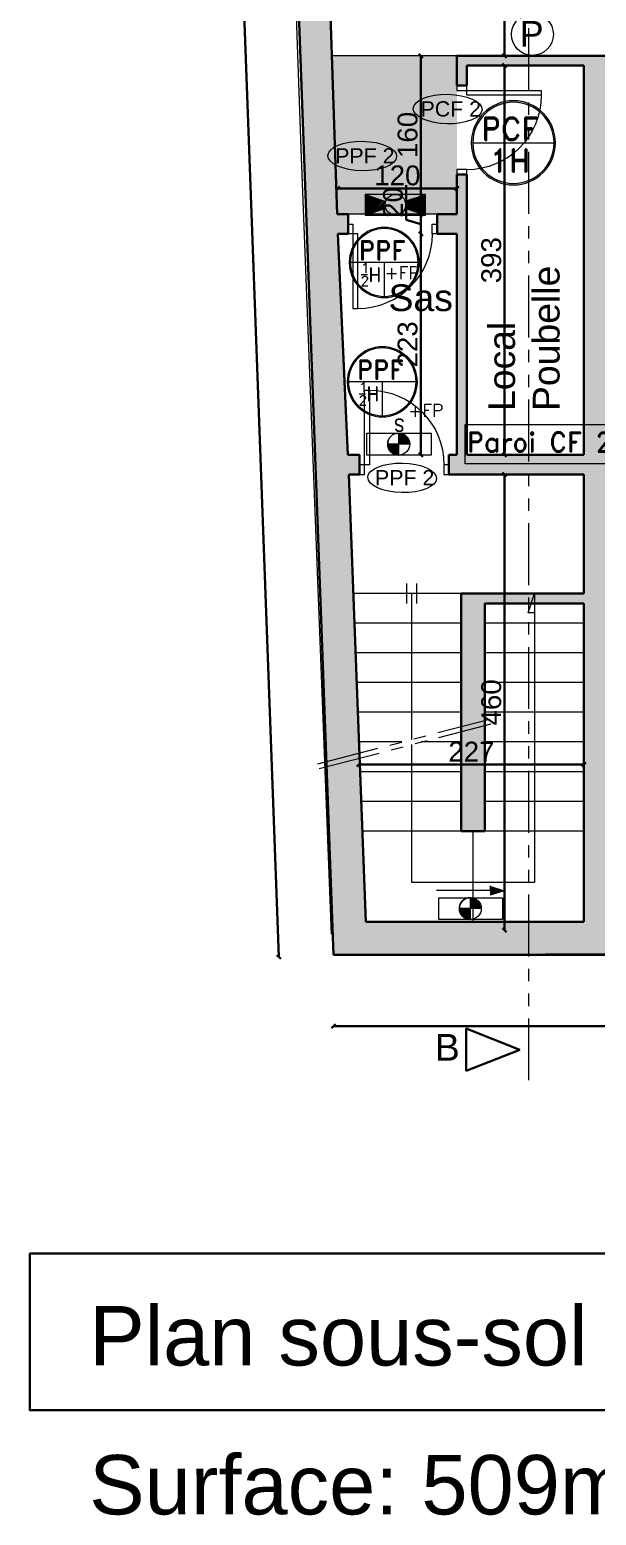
# Model space of a CAD drawing. Header units: millimetres. Extents: x 2804 to 3317, y 6834 to 7064.
# Drawn here: x 2957.09 to 2962.81, y 6914.82 to 6929.82 of the extents above; entities that cross this region are included whole.
import ezdxf

# ---------------------------------------------------------------- set-up
doc = ezdxf.new("R2010")
doc.units = ezdxf.units.MM
doc.header["$PDMODE"] = 1
doc.linetypes.add('PHANTOM2', pattern=[1.25, 0.625, -0.125, 0.125, -0.125, 0.125, -0.125])
for name, color, linetype, lineweight in [('cotation', 3, 'Continuous', 30), ('Hachures', 8, 'Continuous', 20), ('menuise', 50, 'Continuous', 18), ('Murs', 11, 'Continuous', 40), ('SECURITE', 2, 'Continuous', 0), ('texte', 3, 'Continuous', 9), ('Trottoires', 140, 'Continuous', 30), ('zin fin', 6, 'Continuous', 9), ('zin menuiserie', 150, 'Continuous', 5), ('Zin mur', 30, 'Continuous', 30)]:
    doc.layers.add(name, color=color, linetype=linetype, lineweight=lineweight)
doc.layers.add('zin hatch mur', color=8, linetype='Continuous')
doc.layers.add('zin texte', color=33, linetype='Continuous')
doc.layers.add('zin hatch2', color=7, linetype='Continuous', lineweight=40, true_color=0xffe699)
doc.layers.get('zin hatch2').off()
doc.styles.add('ARIAL', font='arial.ttf')
doc.styles.add('PA3', font='arial.ttf', dxfattribs={"height": 3})
doc.styles.add('PsikTxtStyle', font='arial.ttf')
doc.styles.add('ROMAND', font='ROMAND.shx')
doc.styles.add('SANSSERIFBOLDOBLIQUE', font='sasbo___.pfb', dxfattribs={"height": 10})
doc.styles.get("Standard").update_dxf_attribs({"font": 'arial.ttf'})
doc.dimstyles.new('cotation 100', dxfattribs={"dimtxt": 0.2, "dimasz": 0.04, "dimexe": 0, "dimexo": 0, "dimgap": 0.03, "dimtad": 1, "dimdec": 0, "dimlfac": 100, "dimdsep": 46, "dimtxsty": 'ARIAL', "dimblk": 'OBLIQUE', "dimcen": 0.09, "dimse1": 1, "dimse2": 1, "dimclrd": 256, "dimclre": 256, "dimclrt": 256, "dimadec": 3, "dimazin": 2, "dimtfac": 1, "dimtdec": 0, "dimtofl": 0, "dimtmove": 1, "dimatfit": 3, "dimfxl": 0, "dimtolj": 1, "dimtzin": 0, "dimlwd": -1, "dimlwe": -1, "dimarcsym": 0})
pattern_1 = [(45, (2133.750242, 6655.604895), (-0.00740388654, 0.00740388654), [])]

# ---------------------------------------------------------------- blocks, each defined once
blk = doc.blocks.new('hath ss')
at = {"layer": 'zin hatch mur'}
h = blk.add_hatch(color=256, dxfattribs=at)
h.dxf.hatch_style = 1
edge = h.paths.add_edge_path()
edge.add_line((2929.468, 6962.288), (2929.468, 6958.258))
edge.add_line((2929.468, 6958.258), (2928.103, 6958.258))
edge.add_line((2928.103, 6958.258), (2928.103, 6958.058))
edge.add_line((2928.103, 6958.058), (2929.468, 6958.058))
edge.add_line((2929.468, 6958.058), (2929.468, 6956.858))
edge.add_line((2929.468, 6956.858), (2928.227, 6956.858))
edge.add_line((2928.227, 6956.858), (2928.227, 6954.458))
edge.add_line((2928.227, 6954.458), (2928.469, 6954.458))
edge.add_line((2928.469, 6954.458), (2928.468, 6956.758))
edge.add_line((2928.468, 6956.758), (2929.468, 6956.758))
edge.add_line((2929.468, 6956.758), (2929.469, 6953.544))
edge.add_line((2929.469, 6953.544), (2927.265, 6953.543))
edge.add_line((2927.265, 6953.543), (2927.096, 6958.058))
edge.add_line((2927.096, 6958.058), (2927.203, 6958.058))
edge.add_line((2927.203, 6958.058), (2927.203, 6958.258))
edge.add_line((2927.203, 6958.258), (2927.086, 6958.258))
edge.add_line((2927.086, 6958.258), (2926.984, 6960.488))
edge.add_line((2926.984, 6960.488), (2927.086, 6960.488))
edge.add_line((2927.086, 6960.488), (2927.086, 6960.688))
edge.add_line((2927.086, 6960.688), (2926.977, 6960.688))
edge.add_line((2926.977, 6960.688), (2926.501, 6974.739))
edge.add_line((2926.501, 6974.739), (2926.147, 6974.74))
edge.add_line((2926.147, 6974.74), (2926.94, 6953.208))
edge.add_line((2926.94, 6953.208), (2935.329, 6953.21))
edge.add_line((2935.329, 6953.21), (2935.329, 6953.543))
edge.add_line((2935.329, 6953.543), (2930.221, 6953.543))
edge.add_arc((2930.22, 6954.044), 0.501, 181.1785, 270.1437, ccw=False)
edge.add_line((2929.719, 6954.033), (2929.719, 6962.288))
edge.add_line((2929.719, 6962.288), (2929.468, 6962.288))
h.paths.add_polyline_path([(2928.186, 6961.988), (2928.286, 6961.988), (2928.286, 6962.188), (2929.468, 6962.188), (2929.468, 6962.288), (2928.186, 6962.288)], flags=17)
h.paths.add_polyline_path([(2928.286, 6961.088), (2928.186, 6961.088), (2928.186, 6960.688), (2927.986, 6960.688), (2927.986, 6960.488), (2928.186, 6960.488), (2928.186, 6958.258), (2928.286, 6958.258)], flags=17)
blk = doc.blocks.new('P90')
at = {"ltscale": 0.005}
for p, q in [((-50, 752), (-100, 752)), ((-100, 752), (-100, 0)), ((-50, 0), (-50, 752)), ((-900, -100), (-900, 0)), ((-900, 0), (-850, 0)), ((-850, 0), (-850, -100)), ((-100, 0), (-50, 0)), ((-50, 0), (0, 0)), ((-50, -100), (-50, 0)), ((0, 0), (0, -100)), ((-850, -100), (-900, -100)), ((0, -100), (-50, -100))]:
    blk.add_line(p, q, dxfattribs=at)
blk.add_arc((-100, 0), 752, 90, 180, dxfattribs=at)
blk = doc.blocks.new('terr')
at = {"layer": 'Murs', "lineweight": 9, "flags": 128}
for points, elevation in [([(2990.371, 7067.421), (2990.064, 7075.352), (2989.497, 7091.515)], 5.929), ([(3004.889, 7091.563), (3006.462, 7091.557), (3010.806, 7091.591), (3010.798, 7087.658), (3010.828, 7083.144), (3010.893, 7079.251), (3010.862, 7070.851), (3010.941, 7067.215), (3007.595, 7067.207), (2999.183, 7067.218), (2994.663, 7067.229), (2990.397, 7067.209)], 2.965)]:
    blk.add_lwpolyline(points, dxfattribs=dict(at, elevation=elevation))
blk = doc.blocks.new('_Oblique')
at = {"color": 0, "linetype": 'ByBlock', "lineweight": -2}
blk.add_line((-0.5, -0.5), (0.5, 0.5), dxfattribs=at)
blk = doc.blocks.new('*D211')
at = {"layer": 'cotation', "transparency": 16777216}
blk.add_line((2961.884, 6929.561), (2961.884, 6934.761), dxfattribs=at)
at = {"layer": 'Defpoints', "color": 0, "transparency": 16777216}
for p in [(2961.884, 6934.761), (2962.53, 6934.761), (2961.903, 6929.561)]:
    blk.add_point(p, dxfattribs=at)
at = {"layer": 'cotation', "transparency": 16777216, "xscale": 0.04, "yscale": 0.04, "zscale": 0.04}
for p, rotation in [((2961.884, 6934.761), 90), ((2961.884, 6929.561), 270)]:
    blk.add_blockref('_Oblique', p, dxfattribs=dict(at, rotation=rotation))
at = {"layer": 'cotation', "transparency": 16777216, "insert": (2961.752, 6932.161), "char_height": 0.2, "attachment_point": 5, "rotation": 90, "style": 'ARIAL'}
blk.add_mtext('\\A1;520', dxfattribs=at)
blk = doc.blocks.new('*D209')
at = {"layer": 'cotation', "transparency": 16777216}
blk.add_line((2962.687, 6922.403), (2960.415, 6922.403), dxfattribs=at)
at = {"layer": 'Defpoints', "color": 0, "transparency": 16777216}
for p in [(2962.687, 6922.729), (2960.415, 6922.644), (2960.415, 6922.403)]:
    blk.add_point(p, dxfattribs=at)
at = {"layer": 'cotation', "transparency": 16777216, "xscale": 0.04, "yscale": 0.04, "zscale": 0.04, "rotation": 180}
blk.add_blockref('_Oblique', (2960.415, 6922.403), dxfattribs=at)
at = {"layer": 'cotation', "transparency": 16777216, "xscale": 0.04, "yscale": 0.04, "zscale": 0.04}
blk.add_blockref('_Oblique', (2962.687, 6922.403), dxfattribs=at)
at = {"layer": 'cotation', "transparency": 16777216, "insert": (2961.551, 6922.534), "char_height": 0.2, "attachment_point": 5, "style": 'ARIAL'}
blk.add_mtext('\\A1;227', dxfattribs=at)
blk = doc.blocks.new('*D210')
at = {"layer": 'cotation', "transparency": 16777216}
blk.add_line((2961.884, 6920.731), (2961.884, 6925.331), dxfattribs=at)
at = {"layer": 'Defpoints', "color": 0, "transparency": 16777216}
for p in [(2961.884, 6925.331), (2962.669, 6925.331), (2962.669, 6920.731)]:
    blk.add_point(p, dxfattribs=at)
at = {"layer": 'cotation', "transparency": 16777216, "xscale": 0.04, "yscale": 0.04, "zscale": 0.04}
for p, rotation in [((2961.884, 6925.331), 90), ((2961.884, 6920.731), 270)]:
    blk.add_blockref('_Oblique', p, dxfattribs=dict(at, rotation=rotation))
at = {"layer": 'cotation', "transparency": 16777216, "insert": (2961.752, 6923.031), "char_height": 0.2, "attachment_point": 5, "rotation": 90, "style": 'ARIAL'}
blk.add_mtext('\\A1;460', dxfattribs=at)
blk = doc.blocks.new('*D44')
at = {"layer": 'cotation', "transparency": 16777216}
blk.add_line((2961.039, 6927.961), (2961.039, 6929.561), dxfattribs=at)
at = {"layer": 'Defpoints', "color": 0, "transparency": 16777216}
for p in [(2961.039, 6929.561), (2961.903, 6929.561), (2961.404, 6927.961)]:
    blk.add_point(p, dxfattribs=at)
at = {"layer": 'cotation', "transparency": 16777216, "xscale": 0.04, "yscale": 0.04, "zscale": 0.04}
for p, rotation in [((2961.039, 6929.561), 90), ((2961.039, 6927.961), 270)]:
    blk.add_blockref('_Oblique', p, dxfattribs=dict(at, rotation=rotation))
at = {"layer": 'cotation', "transparency": 16777216, "insert": (2960.907, 6928.761), "char_height": 0.2, "attachment_point": 5, "rotation": 90, "style": 'ARIAL'}
blk.add_mtext('\\A1;160', dxfattribs=at)
blk = doc.blocks.new('*D45')
at = {"layer": 'cotation', "transparency": 16777216}
blk.add_line((2961.039, 6925.531), (2961.039, 6927.761), dxfattribs=at)
at = {"layer": 'Defpoints', "color": 0, "transparency": 16777216}
for p in [(2961.039, 6927.761), (2961.404, 6927.761), (2962.004, 6925.531)]:
    blk.add_point(p, dxfattribs=at)
at = {"layer": 'cotation', "transparency": 16777216, "xscale": 0.04, "yscale": 0.04, "zscale": 0.04}
for p, rotation in [((2961.039, 6927.761), 90), ((2961.039, 6925.531), 270)]:
    blk.add_blockref('_Oblique', p, dxfattribs=dict(at, rotation=rotation))
at = {"layer": 'cotation', "transparency": 16777216, "insert": (2960.907, 6926.646), "char_height": 0.2, "attachment_point": 5, "rotation": 90, "style": 'ARIAL'}
blk.add_mtext('\\A1;223', dxfattribs=at)
blk = doc.blocks.new('*D46')
at = {"layer": 'cotation', "transparency": 16777216}
blk.add_line((2960.202, 6928.219), (2961.404, 6928.219), dxfattribs=at)
at = {"layer": 'Defpoints', "color": 0, "transparency": 16777216}
for p in [(2961.404, 6928.219), (2961.404, 6927.961), (2960.202, 6927.761)]:
    blk.add_point(p, dxfattribs=at)
at = {"layer": 'cotation', "transparency": 16777216, "xscale": 0.04, "yscale": 0.04, "zscale": 0.04, "rotation": 180}
blk.add_blockref('_Oblique', (2960.202, 6928.219), dxfattribs=at)
at = {"layer": 'cotation', "transparency": 16777216, "xscale": 0.04, "yscale": 0.04, "zscale": 0.04}
blk.add_blockref('_Oblique', (2961.404, 6928.219), dxfattribs=at)
at = {"layer": 'cotation', "transparency": 16777216, "insert": (2960.803, 6928.351), "char_height": 0.2, "attachment_point": 5, "style": 'ARIAL'}
blk.add_mtext('\\A1;120', dxfattribs=at)
blk = doc.blocks.new('*D218')
at = {"layer": 'cotation', "transparency": 16777216}
blk.add_line((2958.712, 6944.764), (2959.607, 6920.46), dxfattribs=at)
at = {"layer": 'Defpoints', "color": 0, "transparency": 16777216}
for p in [(2959.264, 6944.784), (2959.607, 6920.46), (2960.158, 6920.481)]:
    blk.add_point(p, dxfattribs=at)
at = {"layer": 'cotation', "transparency": 16777216, "xscale": 0.04, "yscale": 0.04, "zscale": 0.04}
for p, rotation in [((2958.712, 6944.764), 92.10827966792664), ((2959.607, 6920.46), 272.1082796679266)]:
    blk.add_blockref('_Oblique', p, dxfattribs=dict(at, rotation=rotation))
at = {"layer": 'cotation', "transparency": 16777216, "insert": (2959.343, 6932.619), "char_height": 0.3, "attachment_point": 5, "rotation": 272.1083, "style": 'ARIAL'}
blk.add_mtext('\\A1;2432', dxfattribs=at)
blk = doc.blocks.new('*D219')
at = {"layer": 'cotation', "transparency": 16777216}
blk.add_line((2960.158, 6919.762), (2980.703, 6919.766), dxfattribs=at)
at = {"layer": 'Defpoints', "color": 0, "transparency": 16777216}
for p in [(2960.158, 6920.481), (2980.703, 6920.485), (2980.703, 6919.766)]:
    blk.add_point(p, dxfattribs=at)
at = {"layer": 'cotation', "transparency": 16777216, "xscale": 0.04, "yscale": 0.04, "zscale": 0.04}
for p, rotation in [((2960.158, 6919.762), 180.0123622979182), ((2980.703, 6919.766), 0.01236229791820664)]:
    blk.add_blockref('_Oblique', p, dxfattribs=dict(at, rotation=rotation))
at = {"layer": 'cotation', "transparency": 16777216, "insert": (2970.431, 6919.947), "char_height": 0.3, "attachment_point": 5, "rotation": 0.0124, "style": 'ARIAL'}
blk.add_mtext('\\A1;2054', dxfattribs=at)
blk = doc.blocks.new('*D47')
at = {"layer": 'cotation', "transparency": 16777216}
blk.add_line((2961.884, 6929.461), (2961.884, 6925.531), dxfattribs=at)
at = {"layer": 'Defpoints', "color": 0, "transparency": 16777216}
for p in [(2962.687, 6929.461), (2961.884, 6925.531), (2962.687, 6925.531)]:
    blk.add_point(p, dxfattribs=at)
at = {"layer": 'cotation', "transparency": 16777216, "xscale": 0.04, "yscale": 0.04, "zscale": 0.04}
for p, rotation in [((2961.884, 6929.461), 90), ((2961.884, 6925.531), 270)]:
    blk.add_blockref('_Oblique', p, dxfattribs=dict(at, rotation=rotation))
at = {"layer": 'cotation', "transparency": 16777216, "insert": (2961.752, 6927.496), "char_height": 0.2, "attachment_point": 5, "rotation": 90, "style": 'ARIAL'}
blk.add_mtext('\\A1;393', dxfattribs=at)
blk = doc.blocks.new('*X298')
at = {"color": 0, "linetype": 'Continuous'}
for p, q in [((2123.9, 1390.3), (2124, 1390.4)), ((2133.9, 1380.4), (2123.9, 1390.4)), ((2124, 1389.5), (2124.9, 1390.4)), ((2133, 1380.5), (2124, 1389.5)), ((2124.1, 1388.7), (2125.8, 1390.4)), ((2131.9, 1380.6), (2124.1, 1388.4)), ((2124.2, 1388), (2126.7, 1390.4)), ((2124.4, 1387.3), (2127.5, 1390.4)), ((2130.7, 1380.9), (2124.4, 1387.2)), ((2124.7, 1386.6), (2128.4, 1390.4)), ((2133.9, 1381.3), (2124.8, 1390.4)), ((2124.9, 1386), (2129.3, 1390.4)), ((2129.2, 1381.6), (2125.1, 1385.7)), ((2125.2, 1385.4), (2130.2, 1390.4)), ((2125.6, 1384.9), (2131.1, 1390.4)), ((2133.9, 1382.2), (2125.7, 1390.4)), ((2125.9, 1384.4), (2132, 1390.4)), ((2126.3, 1383.9), (2132.8, 1390.4)), ((2133.9, 1383.1), (2126.6, 1390.4)), ((2126.8, 1383.4), (2133.7, 1390.4)), ((2127.2, 1383), (2133.9, 1389.7)), ((2133.9, 1384), (2127.5, 1390.4)), ((2127.7, 1382.6), (2133.9, 1388.8)), ((2128.2, 1382.2), (2133.9, 1387.9)), ((2133.9, 1384.8), (2128.4, 1390.4)), ((2128.7, 1381.9), (2133.9, 1387)), ((2133.9, 1385.7), (2129.2, 1390.4)), ((2129.3, 1381.5), (2133.9, 1386.1)), ((2129.9, 1381.3), (2133.9, 1385.3)), ((2133.9, 1386.6), (2130.1, 1390.4)), ((2130.5, 1381), (2133.9, 1384.4)), ((2133.9, 1387.5), (2131, 1390.4)), ((2131.2, 1380.8), (2133.9, 1383.5)), ((2133.9, 1388.4), (2131.9, 1390.4)), ((2131.9, 1380.6), (2133.9, 1382.6)), ((2132.7, 1380.5), (2133.9, 1381.7)), ((2133.9, 1389.3), (2132.8, 1390.4)), ((2133.9, 1390.1), (2133.7, 1390.4)), ((2133.5, 1380.4), (2133.9, 1380.8))]:
    blk.add_line(p, q, dxfattribs=at)
blk = doc.blocks.new('*X299')
at = {"color": 0, "linetype": 'Continuous'}
for p, q in [((2123.9, 1390.3), (2124, 1390.4)), ((2133.9, 1380.4), (2123.9, 1390.4)), ((2124, 1389.5), (2124.9, 1390.4)), ((2133, 1380.5), (2124, 1389.5)), ((2124.1, 1388.7), (2125.8, 1390.4)), ((2131.9, 1380.6), (2124.1, 1388.4)), ((2124.2, 1388), (2126.7, 1390.4)), ((2124.4, 1387.3), (2127.5, 1390.4)), ((2130.7, 1380.9), (2124.4, 1387.2)), ((2124.7, 1386.6), (2128.4, 1390.4)), ((2133.9, 1381.3), (2124.8, 1390.4)), ((2124.9, 1386), (2129.3, 1390.4)), ((2129.2, 1381.6), (2125.1, 1385.7)), ((2125.2, 1385.4), (2130.2, 1390.4)), ((2125.6, 1384.9), (2131.1, 1390.4)), ((2133.9, 1382.2), (2125.7, 1390.4)), ((2125.9, 1384.4), (2132, 1390.4)), ((2126.3, 1383.9), (2132.8, 1390.4)), ((2133.9, 1383.1), (2126.6, 1390.4)), ((2126.8, 1383.4), (2133.7, 1390.4)), ((2127.2, 1383), (2133.9, 1389.7)), ((2133.9, 1384), (2127.5, 1390.4)), ((2127.7, 1382.6), (2133.9, 1388.8)), ((2128.2, 1382.2), (2133.9, 1387.9)), ((2133.9, 1384.8), (2128.4, 1390.4)), ((2128.7, 1381.9), (2133.9, 1387)), ((2133.9, 1385.7), (2129.2, 1390.4)), ((2129.3, 1381.5), (2133.9, 1386.1)), ((2129.9, 1381.3), (2133.9, 1385.3)), ((2133.9, 1386.6), (2130.1, 1390.4)), ((2130.5, 1381), (2133.9, 1384.4)), ((2133.9, 1387.5), (2131, 1390.4)), ((2131.2, 1380.8), (2133.9, 1383.5)), ((2133.9, 1388.4), (2131.9, 1390.4)), ((2131.9, 1380.6), (2133.9, 1382.6)), ((2132.7, 1380.5), (2133.9, 1381.7)), ((2133.9, 1389.3), (2132.8, 1390.4)), ((2133.9, 1390.1), (2133.7, 1390.4)), ((2133.5, 1380.4), (2133.9, 1380.8))]:
    blk.add_line(p, q, dxfattribs=at)
blk = doc.blocks.new('sec ss')
at = {"layer": 'SECURITE', "true_color": 0x939598}
h = blk.add_hatch(color=252, dxfattribs=at)
edge = h.paths.add_edge_path()
edge.add_arc((2581.613, 6724.695), 0.425, 180, 360)
edge.add_arc((2581.613, 6724.695), 0.425, 0, 180)
edge = h.paths.add_edge_path(flags=16)
edge.add_arc((2581.613, 6724.695), 0.41, 180, 360)
edge.add_arc((2581.613, 6724.695), 0.41, 0, 180)
h = blk.add_hatch(dxfattribs=at)
h.set_pattern_fill('ANSI31', color=252, scale=0.083765, style=0)
h.set_pattern_definition(pattern_1)
h.paths.add_polyline_path([(2580.115, 6724.175), (2580.115, 6723.965), (2580.323, 6724.037, -0.162138), (2580.323, 6724.103)])
h.paths.add_polyline_path([(2580.521, 6724.105, -0.172254), (2580.521, 6724.035), (2580.724, 6723.965), (2580.724, 6724.175)])
h = blk.add_hatch(dxfattribs=at)
h.set_pattern_fill('ANSI31', color=252, scale=0.083765, style=0)
h.set_pattern_definition(pattern_1)
h.paths.add_polyline_path([(2580.115, 6724.175), (2580.115, 6723.965), (2580.323, 6724.037, -0.162138), (2580.323, 6724.103)])
h.paths.add_polyline_path([(2580.521, 6724.105, -0.172254), (2580.521, 6724.035), (2580.724, 6723.965), (2580.724, 6724.175)])
h = blk.add_hatch(color=252, dxfattribs=at)
edge = h.paths.add_edge_path()
edge.add_arc((2580.309, 6723.487), 0.354, -180, 0, ccw=False)
edge.add_arc((2580.309, 6723.487), 0.354, 0, 180, ccw=False)
edge = h.paths.add_edge_path(flags=16)
edge.add_arc((2580.309, 6723.487), 0.342, -180, 0, ccw=False)
edge.add_arc((2580.309, 6723.487), 0.342, 0, 180, ccw=False)
h = blk.add_hatch(color=252, dxfattribs=at)
edge = h.paths.add_edge_path()
edge.add_arc((2580.289, 6722.282), 0.354, -180, 0, ccw=False)
edge.add_arc((2580.289, 6722.282), 0.354, 0, 180, ccw=False)
edge = h.paths.add_edge_path(flags=16)
edge.add_arc((2580.289, 6722.282), 0.342, -180, 0, ccw=False)
edge.add_arc((2580.289, 6722.282), 0.342, 0, 180, ccw=False)
at = {"layer": 'SECURITE', "color": 252, "true_color": 0x939598}
for p, q in [((2581.203, 6724.695, 1.647), (2582.023, 6724.695, 1.647)), ((2580.724, 6724.175, 1.315), (2580.115, 6724.175, 1.315)), ((2580.115, 6724.175, 1.315), (2580.115, 6723.965, 1.315)), ((2580.115, 6724.175, 1.315), (2580.323, 6724.103, 1.315)), ((2580.724, 6724.175, 1.315), (2580.115, 6724.175, 1.315)), ((2580.115, 6724.175, 1.315), (2580.115, 6723.965, 1.315)), ((2580.115, 6724.175, 1.315), (2580.323, 6724.103, 1.315)), ((2580.521, 6724.105, 1.315), (2580.724, 6724.175, 1.315)), ((2580.521, 6724.105, 1.315), (2580.724, 6724.175, 1.315)), ((2580.724, 6723.965, 1.315), (2580.724, 6724.175, 1.315)), ((2580.724, 6723.965, 1.315), (2580.724, 6724.175, 1.315)), ((2580.115, 6723.965, 1.315), (2580.323, 6724.037, 1.315)), ((2580.115, 6723.965, 1.315), (2580.323, 6724.037, 1.315)), ((2580.115, 6723.965, 1.315), (2580.724, 6723.965, 1.315)), ((2580.115, 6723.965, 1.315), (2580.724, 6723.965, 1.315)), ((2580.521, 6724.035, 1.315), (2580.724, 6723.965, 1.315)), ((2580.521, 6724.035, 1.315), (2580.724, 6723.965, 1.315)), ((2580.651, 6723.487, 0), (2579.968, 6723.487, 0)), ((2580.309, 6723.487, 0), (2580.309, 6723.145, 0)), ((2580.075, 6723.364, 0), (2580.14, 6723.364, 0)), ((2580.631, 6722.282, 0), (2579.948, 6722.282, 0)), ((2580.055, 6722.16, 0), (2580.12, 6722.16, 0)), ((2580.289, 6722.282, 0), (2580.289, 6721.94, 0)), ((2581.126, 6721.85), (2582.694, 6721.85)), ((2581.126, 6721.454), (2581.126, 6721.85)), ((2580.133, 6721.765, 1.396), (2580.784, 6721.765, 1.396)), ((2580.133, 6721.541, 1.396), (2580.133, 6721.765, 1.396)), ((2580.133, 6721.765, 1.396), (2580.784, 6721.765, 1.396)), ((2580.133, 6721.541, 1.396), (2580.133, 6721.765, 1.396)), ((2580.455, 6721.542, 1.396), (2580.455, 6721.765, 1.396)), ((2580.455, 6721.542, 1.396), (2580.455, 6721.765, 1.396)), ((2580.455, 6721.542, 1.396), (2580.455, 6721.765, 1.396)), ((2580.455, 6721.542, 1.396), (2580.455, 6721.765, 1.396)), ((2580.455, 6721.542, 1.396), (2580.455, 6721.765, 1.396)), ((2580.455, 6721.542, 1.396), (2580.455, 6721.765, 1.396)), ((2580.455, 6721.542, 1.396), (2580.455, 6721.765, 1.396)), ((2580.455, 6721.542, 1.396), (2580.455, 6721.765, 1.396)), ((2580.784, 6721.765, 1.396), (2580.784, 6721.541, 1.396)), ((2580.784, 6721.765, 1.396), (2580.784, 6721.541, 1.396)), ((2580.784, 6721.541, 1.396), (2580.133, 6721.541, 1.396)), ((2580.784, 6721.541, 1.396), (2580.133, 6721.541, 1.396)), ((2580.566, 6721.653, 1.396), (2580.346, 6721.653, 1.396)), ((2580.566, 6721.653, 1.396), (2580.346, 6721.653, 1.396)), ((2582.694, 6721.454), (2581.126, 6721.454)), ((2581.379, 6717.192, 1.117), (2581.382, 6717.1, 1.117)), ((2581.379, 6717.192, 1.117), (2581.382, 6717.1, 1.117)), ((2581.435, 6717.147, 1.117), (2580.838, 6717.147, 1.117)), ((2581.435, 6717.147, 1.117), (2580.838, 6717.147, 1.117)), ((2580.86, 6717.073, 1.117), (2581.503, 6717.073, 1.117)), ((2580.86, 6716.852, 1.117), (2580.86, 6717.073, 1.117)), ((2580.86, 6717.073, 1.117), (2581.503, 6717.073, 1.117)), ((2580.86, 6716.852, 1.117), (2580.86, 6717.073, 1.117)), ((2581.178, 6716.852, 1.117), (2581.178, 6717.073, 1.117)), ((2581.178, 6716.852, 1.117), (2581.178, 6717.073, 1.117)), ((2581.178, 6716.852, 1.117), (2581.178, 6717.073, 1.117)), ((2581.178, 6716.852, 1.117), (2581.178, 6717.073, 1.117)), ((2581.178, 6716.852, 1.117), (2581.178, 6717.073, 1.117)), ((2581.178, 6716.852, 1.117), (2581.178, 6717.073, 1.117)), ((2581.178, 6716.852, 1.117), (2581.178, 6717.073, 1.117)), ((2581.178, 6716.852, 1.117), (2581.178, 6717.073, 1.117)), ((2581.382, 6717.1, 1.117), (2581.522, 6717.147, 1.117)), ((2581.382, 6717.1, 1.117), (2581.522, 6717.147, 1.117)), ((2581.503, 6717.073, 1.117), (2581.503, 6716.852, 1.117)), ((2581.503, 6717.073, 1.117), (2581.503, 6716.852, 1.117)), ((2581.289, 6716.963, 1.117), (2581.07, 6716.962, 1.117)), ((2581.289, 6716.963, 1.117), (2581.07, 6716.962, 1.117)), ((2581.503, 6716.852, 1.117), (2580.86, 6716.852, 1.117)), ((2581.503, 6716.852, 1.117), (2580.86, 6716.852, 1.117))]:
    blk.add_line(p, q, dxfattribs=at)
for centre, radius in [((2581.805, 6725.79), 0.212), ((2580.422, 6724.07, 1.315), 0.104), ((2580.422, 6724.07, 1.315), 0.104), ((2580.455, 6721.653, 1.396), 0.111), ((2580.455, 6721.653, 1.396), 0.111), ((2581.178, 6716.963, 1.117), 0.11), ((2581.178, 6716.963, 1.117), 0.11)]:
    blk.add_circle(centre, radius, dxfattribs=at)
for centre, radius, start, end in [((2581.613, 6724.695, 1.647), 0.425, 0, 180), ((2581.613, 6724.695, 1.647), 0.41, 0, 180), ((2581.613, 6724.695, 1.647), 0.425, 180, 0), ((2581.613, 6724.695, 1.647), 0.41, 180, 0), ((2580.309, 6723.487, 0), 0.354, 0, 180), ((2580.309, 6723.487, 0), 0.342, 0, 180), ((2580.309, 6723.487, 0), 0.354, 180, 0), ((2580.309, 6723.487, 0), 0.342, 180, 0), ((2580.289, 6722.282, 0), 0.354, 0, 180), ((2580.289, 6722.282, 0), 0.342, 0, 180), ((2580.289, 6722.282, 0), 0.354, 180, 0), ((2580.289, 6722.282, 0), 0.342, 180, 0), ((2580.455, 6721.653, 1.396), 0.111, 90, 180), ((2580.455, 6721.653, 1.396), 0.111, 90, 180), ((2580.455, 6721.653, 1.396), 0.111, 90, 180), ((2580.455, 6721.653, 1.396), 0.111, 90, 180), ((2580.455, 6721.653, 1.396), 0.111, 90, 180), ((2580.455, 6721.653, 1.396), 0.111, 90, 180), ((2580.455, 6721.653, 1.396), 0.111, 180, 270), ((2580.455, 6721.653, 1.396), 0.111, 180, 270), ((2580.455, 6721.653, 1.396), 0.111, 180, 270), ((2580.455, 6721.653, 1.396), 0.111, 180, 270), ((2580.455, 6721.653, 1.396), 0.111, 180, 270), ((2580.455, 6721.653, 1.396), 0.111, 180, 270), ((2581.178, 6716.963, 1.117), 0.11, 90, 180), ((2581.178, 6716.963, 1.117), 0.11, 90, 180), ((2581.178, 6716.963, 1.117), 0.11, 90, 180), ((2581.178, 6716.963, 1.117), 0.11, 90, 180), ((2581.178, 6716.963, 1.117), 0.11, 90, 180), ((2581.178, 6716.963, 1.117), 0.11, 90, 180), ((2581.178, 6716.963, 1.117), 0.11, 180, 270), ((2581.178, 6716.963, 1.117), 0.11, 180, 270), ((2581.178, 6716.963, 1.117), 0.11, 180, 270), ((2581.178, 6716.963, 1.117), 0.11, 180, 270), ((2581.178, 6716.963, 1.117), 0.11, 180, 270), ((2581.178, 6716.963, 1.117), 0.11, 180, 270)]:
    blk.add_arc(centre, radius, start, end, dxfattribs=at)
blk.add_solid([(2581.382, 6717.1, 1.117), (2581.522, 6717.147, 1.117), (2581.379, 6717.192, 1.117)], dxfattribs=at)
blk.add_solid([(2581.382, 6717.1, 1.117), (2581.522, 6717.147, 1.117), (2581.379, 6717.192, 1.117)], dxfattribs=at)
at = {"layer": 'SECURITE', "color": 252, "true_color": 0x939598, "extrusion": (0, 0, -1)}
for name, p, xscale, yscale, zscale, rotation in [('*X298', (-2604.326, 6737.207, -1.396), -0.01118662049062554, 0.01118662042579673, 0.01118662047361531, 180), ('*X298', (-2604.326, 6737.207, -1.396), -0.01118662049062554, 0.01118662042579673, 0.01118662047361531, 180), ('*X298', (-2564.917, 6697.772, -1.396), 0.01118662045994821, 0.01118662045994821, 0.01118662045994821, 89.96149107211241), ('*X298', (-2564.917, 6697.772, -1.396), 0.01118662045994821, 0.01118662045994821, 0.01118662045994821, 89.96149107211241), ('*X299', (-2604.811, 6732.361, -1.117), -0.01107475427745157, 0.0110747542634454, 0.0110747542686447, 180), ('*X299', (-2604.811, 6732.361, -1.117), -0.01107475427745157, 0.0110747542634454, 0.0110747542686447, 180), ('*X299', (-2565.796, 6693.32, -1.117), 0.01107475427231977, 0.01107475427231977, 0.01107475427231977, 89.96149115323537), ('*X299', (-2565.796, 6693.32, -1.117), 0.01107475427231977, 0.01107475427231977, 0.01107475427231977, 89.96149115323537)]:
    blk.add_blockref(name, p, dxfattribs=dict(at, xscale=xscale, yscale=yscale, zscale=zscale, rotation=rotation))
at = {"layer": 'SECURITE', "color": 252, "true_color": 0x939598, "rotation": 180}
for name, p, xscale, yscale, zscale in [('*X298', (2604.326, 6737.207, 1.396), 0.01118662049062554, 0.01118662049062554, 0.01118662049062554), ('*X298', (2604.326, 6737.207, 1.396), 0.01118662049062554, 0.01118662049062554, 0.01118662049062554), ('*X299', (2604.811, 6732.361, 1.117), 0.01107475427745157, 0.01107475427745157, 0.01107475427745157), ('*X299', (2604.811, 6732.361, 1.117), 0.01107475427745157, 0.01107475427745157, 0.01107475427745157)]:
    blk.add_blockref(name, p, dxfattribs=dict(at, xscale=xscale, yscale=yscale, zscale=zscale))
at = {"layer": 'SECURITE', "color": 252, "true_color": 0x939598}
for s, height, style, p in [('P', 0.259, 'SANSSERIFBOLDOBLIQUE', (2581.677, 6725.667)), ('PCF', 0.2295, 'ROMAND', (2581.29, 6724.722, 1.647)), ('1H', 0.2295, 'ROMAND', (2581.372, 6724.402, 1.647)), ('PPF', 0.1913, 'ROMAND', (2580.051, 6723.513, 0)), ('2', 0.0982, 'ROMAND', (2580.071, 6723.25, 0)), ('1', 0.0982, 'ROMAND', (2580.075, 6723.381, 0)), ('H', 0.14, 'ROMAND', (2580.147, 6723.294, 0)), ('+FP', 0.1275, 'ROMAND', (2580.312, 6723.32, 0)), ('PPF', 0.1913, 'ROMAND', (2580.031, 6722.308, 0)), ('2', 0.0982, 'ROMAND', (2580.051, 6722.045, 0)), ('1', 0.0982, 'ROMAND', (2580.055, 6722.176, 0)), ('H', 0.14, 'ROMAND', (2580.127, 6722.09, 0)), ('+FP', 0.1275, 'ROMAND', (2580.551, 6721.929, 0)), ('Paroi CF 2H', 0.198, 'ROMAND', (2581.144, 6721.575, 0))]:
    blk.add_text(s, height=height, dxfattribs=dict(at, style=style)).set_placement(p)
at = {"layer": 'SECURITE', "color": 252, "true_color": 0x939598, "style": 'PA3', "text_generation_flag": 6, "width": 0.85}
blk.add_text('s', height=0.176, dxfattribs=at).set_placement((2580.513, 6721.911, 1.396))
blk = doc.blocks.new('ppf2')
at = {"layer": 'menuise'}
blk.add_ellipse((2958.882, 6927.903), major_axis=(-0.347, 0.006), ratio=0.429694, start_param=-1.570796, end_param=4.712389, dxfattribs=at)
at = {"layer": 'menuise', "insert": (2958.608, 6927.982), "char_height": 0.1544, "width": 2.34126, "attachment_point": 1, "style": 'PsikTxtStyle'}
blk.add_mtext('PPF 2', dxfattribs=at)
blk = doc.blocks.new('pcf2')
at = {"layer": 'menuise'}
blk.add_ellipse((2961.417, 6929.022), major_axis=(-0.347, 0.006), ratio=0.429694, start_param=-1.570796, end_param=4.712389, dxfattribs=at)
at = {"layer": 'menuise', "insert": (2961.143, 6929.101), "char_height": 0.1544, "width": 2.34126, "attachment_point": 1, "style": 'PsikTxtStyle'}
blk.add_mtext('PCF 2', dxfattribs=at)
blk = doc.blocks.new('*D992')
at = {"layer": 'cotation', "transparency": 16777216}
for p, q in [((2960.892, 6927.905), (2960.892, 6928.254)), ((2961.039, 6927.761), (2961.039, 6927.961)), ((2961.039, 6927.861), (2960.892, 6927.905))]:
    blk.add_line(p, q, dxfattribs=at)
at = {"layer": 'Defpoints', "color": 0, "transparency": 16777216}
for p in [(2961.039, 6927.961), (2961.205, 6927.961), (2961.404, 6927.761)]:
    blk.add_point(p, dxfattribs=at)
at = {"layer": 'cotation', "transparency": 16777216, "xscale": 0.04, "yscale": 0.04, "zscale": 0.04}
for p, rotation in [((2961.039, 6927.961), 90), ((2961.039, 6927.761), 270)]:
    blk.add_blockref('_Oblique', p, dxfattribs=dict(at, rotation=rotation))
at = {"layer": 'cotation', "transparency": 16777216, "insert": (2960.76, 6928.079), "char_height": 0.2, "attachment_point": 5, "rotation": 90, "style": 'ARIAL'}
blk.add_mtext('\\A1;20', dxfattribs=at)

msp = doc.modelspace()

# ---------------------------------------------------------------- hatches: boundary and pattern name
at = {"layer": 'Hachures'}
h = msp.add_hatch(dxfattribs=at)
h.set_pattern_fill('AR-HBONE', color=256, scale=0.001)
h.paths.add_polyline_path([(2961.404, 6927.961), (2961.404, 6929.561), (2960.14, 6929.561), (2960.196, 6927.961)])
h.paths.add_polyline_path([(2973.801, 6940.001), (2973.801, 6941.401), (2972.701, 6941.401), (2972.701, 6941.101), (2963.054, 6941.101), (2963.054, 6940.001)])
h.paths.add_polyline_path([(2975.798, 6943.885), (2975.798, 6940.001), (2977.874, 6940.001), (2977.874, 6943.885)])
h.paths.add_polyline_path([(2966.814, 6929.034), (2967.361, 6929.034), (2967.361, 6927.928), (2966.814, 6927.928)], flags=17)
edge = h.paths.add_edge_path()
edge.add_arc((2967.454, 6929.061), 0.5, 360, 450)
edge.add_line((2967.454, 6929.561), (2966.814, 6929.561))
edge.add_line((2966.814, 6929.561), (2966.814, 6926.461))
edge.add_arc((2968.694, 6926.447), 1.879, 179.5891, 246.8372)
edge.add_line((2967.954, 6924.719), (2967.954, 6929.061))

# ---------------------------------------------------------------- linework, layer by layer
at = {"layer": 'cotation'}
msp.add_lwpolyline([(2962.041, 6919.524), (2961.498, 6919.311), (2961.498, 6919.737), (2962.041, 6919.524)], dxfattribs=at)
at = {"layer": 'texte', "linetype": 'PHANTOM2', "lineweight": 9}
for p, q in [((2960.001, 6922.41), (2961.738, 6922.863)), ((2960.014, 6922.362), (2961.751, 6922.815))]:
    msp.add_line(p, q, dxfattribs=at)
msp.add_lwpolyline([(2962.131, 6919.215), (2962.131, 6935.952), (2962.551, 6935.952)], dxfattribs=at)
at = {"layer": 'zin fin'}
for p, q in [((2961.404, 6929.561), (2960.14, 6929.561)), ((2961.205, 6927.961), (2960.305, 6927.961)), ((2961.446, 6924.131), (2960.371, 6924.131)), ((2961.446, 6923.831), (2960.371, 6923.831)), ((2962.687, 6923.831), (2961.687, 6923.831)), ((2961.446, 6923.531), (2960.382, 6923.531)), ((2962.687, 6923.531), (2961.687, 6923.531)), ((2961.446, 6923.231), (2960.393, 6923.231)), ((2962.687, 6923.231), (2961.687, 6923.231)), ((2961.446, 6922.931), (2960.404, 6922.931)), ((2962.687, 6922.931), (2961.687, 6922.931)), ((2960.847, 6922.631), (2960.416, 6922.631)), ((2961.446, 6922.631), (2961.045, 6922.631)), ((2962.687, 6922.631), (2961.687, 6922.631)), ((2961.446, 6922.331), (2960.427, 6922.331)), ((2962.687, 6922.331), (2961.687, 6922.331)), ((2961.446, 6922.031), (2960.438, 6922.031)), ((2962.687, 6922.031), (2961.687, 6922.031)), ((2961.446, 6921.731), (2960.45, 6921.731)), ((2961.566, 6921.731), (2961.566, 6920.816)), ((2962.687, 6921.731), (2961.687, 6921.731))]:
    msp.add_line(p, q, dxfattribs=at)
for points in [[(2960.9, 6924.031), (2960.9, 6924.231)], [(2961, 6924.031), (2961, 6924.231)], [(2962.187, 6923.935), (2962.125, 6923.935), (2962.187, 6924.131), (2962.187, 6921.212), (2960.95, 6921.212), (2960.95, 6922.606)], [(2960.95, 6922.657), (2960.95, 6924.131)]]:
    msp.add_lwpolyline(points, dxfattribs=at)
at = {"layer": 'Zin mur'}
for p, q in [((2959.264, 6944.784), (2960.158, 6920.481)), ((2959.789, 6939.786), (2960.196, 6927.961)), ((2962.937, 6929.561), (2961.404, 6929.561)), ((2961.404, 6929.261), (2961.404, 6929.561)), ((2962.687, 6929.461), (2961.504, 6929.461)), ((2961.504, 6929.261), (2961.504, 6929.461)), ((2962.687, 6925.531), (2962.687, 6929.461)), ((2961.504, 6929.261), (2961.404, 6929.261)), ((2961.504, 6928.361), (2961.404, 6928.361)), ((2961.404, 6927.961), (2961.404, 6928.361)), ((2961.504, 6925.531), (2961.504, 6928.361)), ((2960.305, 6927.961), (2960.196, 6927.961)), ((2960.305, 6927.761), (2960.305, 6927.961)), ((2961.404, 6927.961), (2961.205, 6927.961)), ((2961.205, 6927.761), (2961.205, 6927.961)), ((2960.202, 6927.761), (2960.304, 6925.531)), ((2960.305, 6927.761), (2960.202, 6927.761)), ((2961.404, 6927.761), (2961.205, 6927.761)), ((2961.404, 6925.531), (2961.404, 6927.761)), ((2960.422, 6925.531), (2960.304, 6925.531)), ((2960.422, 6925.531), (2960.422, 6925.331)), ((2961.322, 6925.531), (2961.322, 6925.331)), ((2961.404, 6925.531), (2961.322, 6925.531)), ((2962.687, 6925.531), (2961.504, 6925.531)), ((2960.422, 6925.331), (2960.314, 6925.331)), ((2960.314, 6925.331), (2960.484, 6920.816)), ((2962.687, 6925.331), (2961.322, 6925.331)), ((2962.687, 6925.331), (2962.687, 6924.131)), ((2961.446, 6921.731), (2961.446, 6924.131)), ((2961.446, 6924.131), (2962.687, 6924.131)), ((2962.687, 6924.031), (2961.687, 6924.031)), ((2961.687, 6924.031), (2961.687, 6921.731)), ((2962.687, 6924.031), (2962.687, 6920.816)), ((2961.446, 6921.731), (2961.687, 6921.731)), ((2962.687, 6920.816), (2960.484, 6920.816)), ((2961.687, 6920.731), (2961.687, 6920.73)), ((2960.158, 6920.481), (2980.703, 6920.485))]:
    msp.add_line(p, q, dxfattribs=at)
msp.add_lwpolyline([(2963.074, 6915.883), (2957.09, 6915.883), (2957.09, 6917.465), (2963.074, 6917.465)], close=True, dxfattribs=at)

# ---------------------------------------------------------------- block references
at = {"layer": 'cotation'}
for name, p in [('pcf2', (-0.106, 0)), ('ppf2', (1.567, 0.645)), ('ppf2', (1.969, -2.605))]:
    msp.add_blockref(name, p, dxfattribs=at)
at = {"layer": 'SECURITE', "color": 214, "true_color": 0xa81592}
msp.add_blockref('sec ss', (380.362, 203.986), dxfattribs=at)
at = {"layer": 'Trottoires'}
msp.add_blockref('terr', (-30.233, -146.731, -5.929), dxfattribs=at)
at = {"layer": 'zin hatch2'}
msp.add_blockref('hath ss', (33.218, -32.727), dxfattribs=at)
at = {"layer": 'zin menuiserie', "yscale": 0.001, "zscale": 0.001}
for p, xscale, rotation in [((2961.504, 6929.261), -0.001, 270), ((2960.305, 6927.761), 0.001, 180)]:
    msp.add_blockref('P90', p, dxfattribs=dict(at, xscale=xscale, rotation=rotation))
at = {"layer": 'zin menuiserie', "xscale": -0.001, "yscale": 0.001, "zscale": 0.001}
msp.add_blockref('P90', (2960.422, 6925.431), dxfattribs=at)

# ---------------------------------------------------------------- texts
at = {"layer": 'Zin mur', "char_height": 0.6, "attachment_point": 1}
for s, insert in [('Plan sous-sol', (2957.692, 6916.935)), ('Surface: 509m² ', (2957.692, 6915.431))]:
    msp.add_mtext_dynamic_manual_height_columns(s, width=34.10317, gutter_width=12.5, heights=[0], dxfattribs=dict(at, insert=insert))
at = {"layer": 'zin texte', "insert": (2961.721, 6925.973), "char_height": 0.27, "attachment_point": 1, "rotation": 90}
msp.add_mtext_dynamic_manual_height_columns('Local \\PPoubelle', width=34.10317, gutter_width=12.5, heights=[0], dxfattribs=at)
at = {"layer": 'zin texte', "char_height": 0.27, "attachment_point": 1}
for s, insert in [('Sas', (2960.714, 6927.252)), ('B', (2961.182, 6919.683))]:
    msp.add_mtext_dynamic_manual_height_columns(s, width=34.10317, gutter_width=12.5, heights=[0], dxfattribs=dict(at, insert=insert))

# ---------------------------------------------------------------- dimensions: what is measured, and where the dimension line sits
at = {"layer": 'cotation'}
for p1, p2, distance, picture, middle in [((2959.264, 6944.784), (2960.158, 6920.481), -0.551, '*D218', (2959.343, 6932.619)), ((2960.1583, 6920.4806), (2980.7031, 6920.4851), -0.7189, '*D219', (2970.4308, 6919.9471))]:
    dim = msp.add_aligned_dim(p1=p1, p2=p2, distance=distance, dimstyle='cotation 100', override={"dimtxt": 0.3}, dxfattribs=at)
    dim.commit()
    dim.dimension.update_dxf_attribs({"geometry": picture, "text_midpoint": middle})
for base, p1, p2, picture, middle in [((2961.884, 6934.761), (2961.903, 6929.561), (2962.53, 6934.761), '*D211', (2961.752, 6932.161)), ((2961.039, 6929.561), (2961.404, 6927.961), (2961.903, 6929.561), '*D44', (2960.907, 6928.761)), ((2961.884, 6925.531), (2962.687, 6929.461), (2962.687, 6925.531), '*D47', (2961.752, 6927.496)), ((2961.039, 6927.961), (2961.404, 6927.761), (2961.205, 6927.961), '*D992', (2960.76, 6927.935)), ((2961.039, 6927.761), (2962.004, 6925.531), (2961.404, 6927.761), '*D45', (2960.907, 6926.646)), ((2961.884, 6925.331), (2962.669, 6920.731), (2962.669, 6925.331), '*D210', (2961.752, 6923.031))]:
    dim = msp.add_linear_dim(base=base, p1=p1, p2=p2, angle=90, dimstyle='cotation 100', dxfattribs=at)
    dim.commit()
    dim.dimension.update_dxf_attribs({"geometry": picture, "text_midpoint": middle})
for base, p1, p2, picture, middle in [((2961.404, 6928.219), (2960.202, 6927.761), (2961.404, 6927.961), '*D46', (2960.803, 6928.351)), ((2960.415, 6922.403), (2962.687, 6922.729), (2960.415, 6922.644), '*D209', (2961.551, 6922.534))]:
    dim = msp.add_linear_dim(base=base, p1=p1, p2=p2, dimstyle='cotation 100', dxfattribs=at)
    dim.commit()
    dim.dimension.update_dxf_attribs({"geometry": picture, "text_midpoint": middle})

doc.saveas('drawing.dxf')
